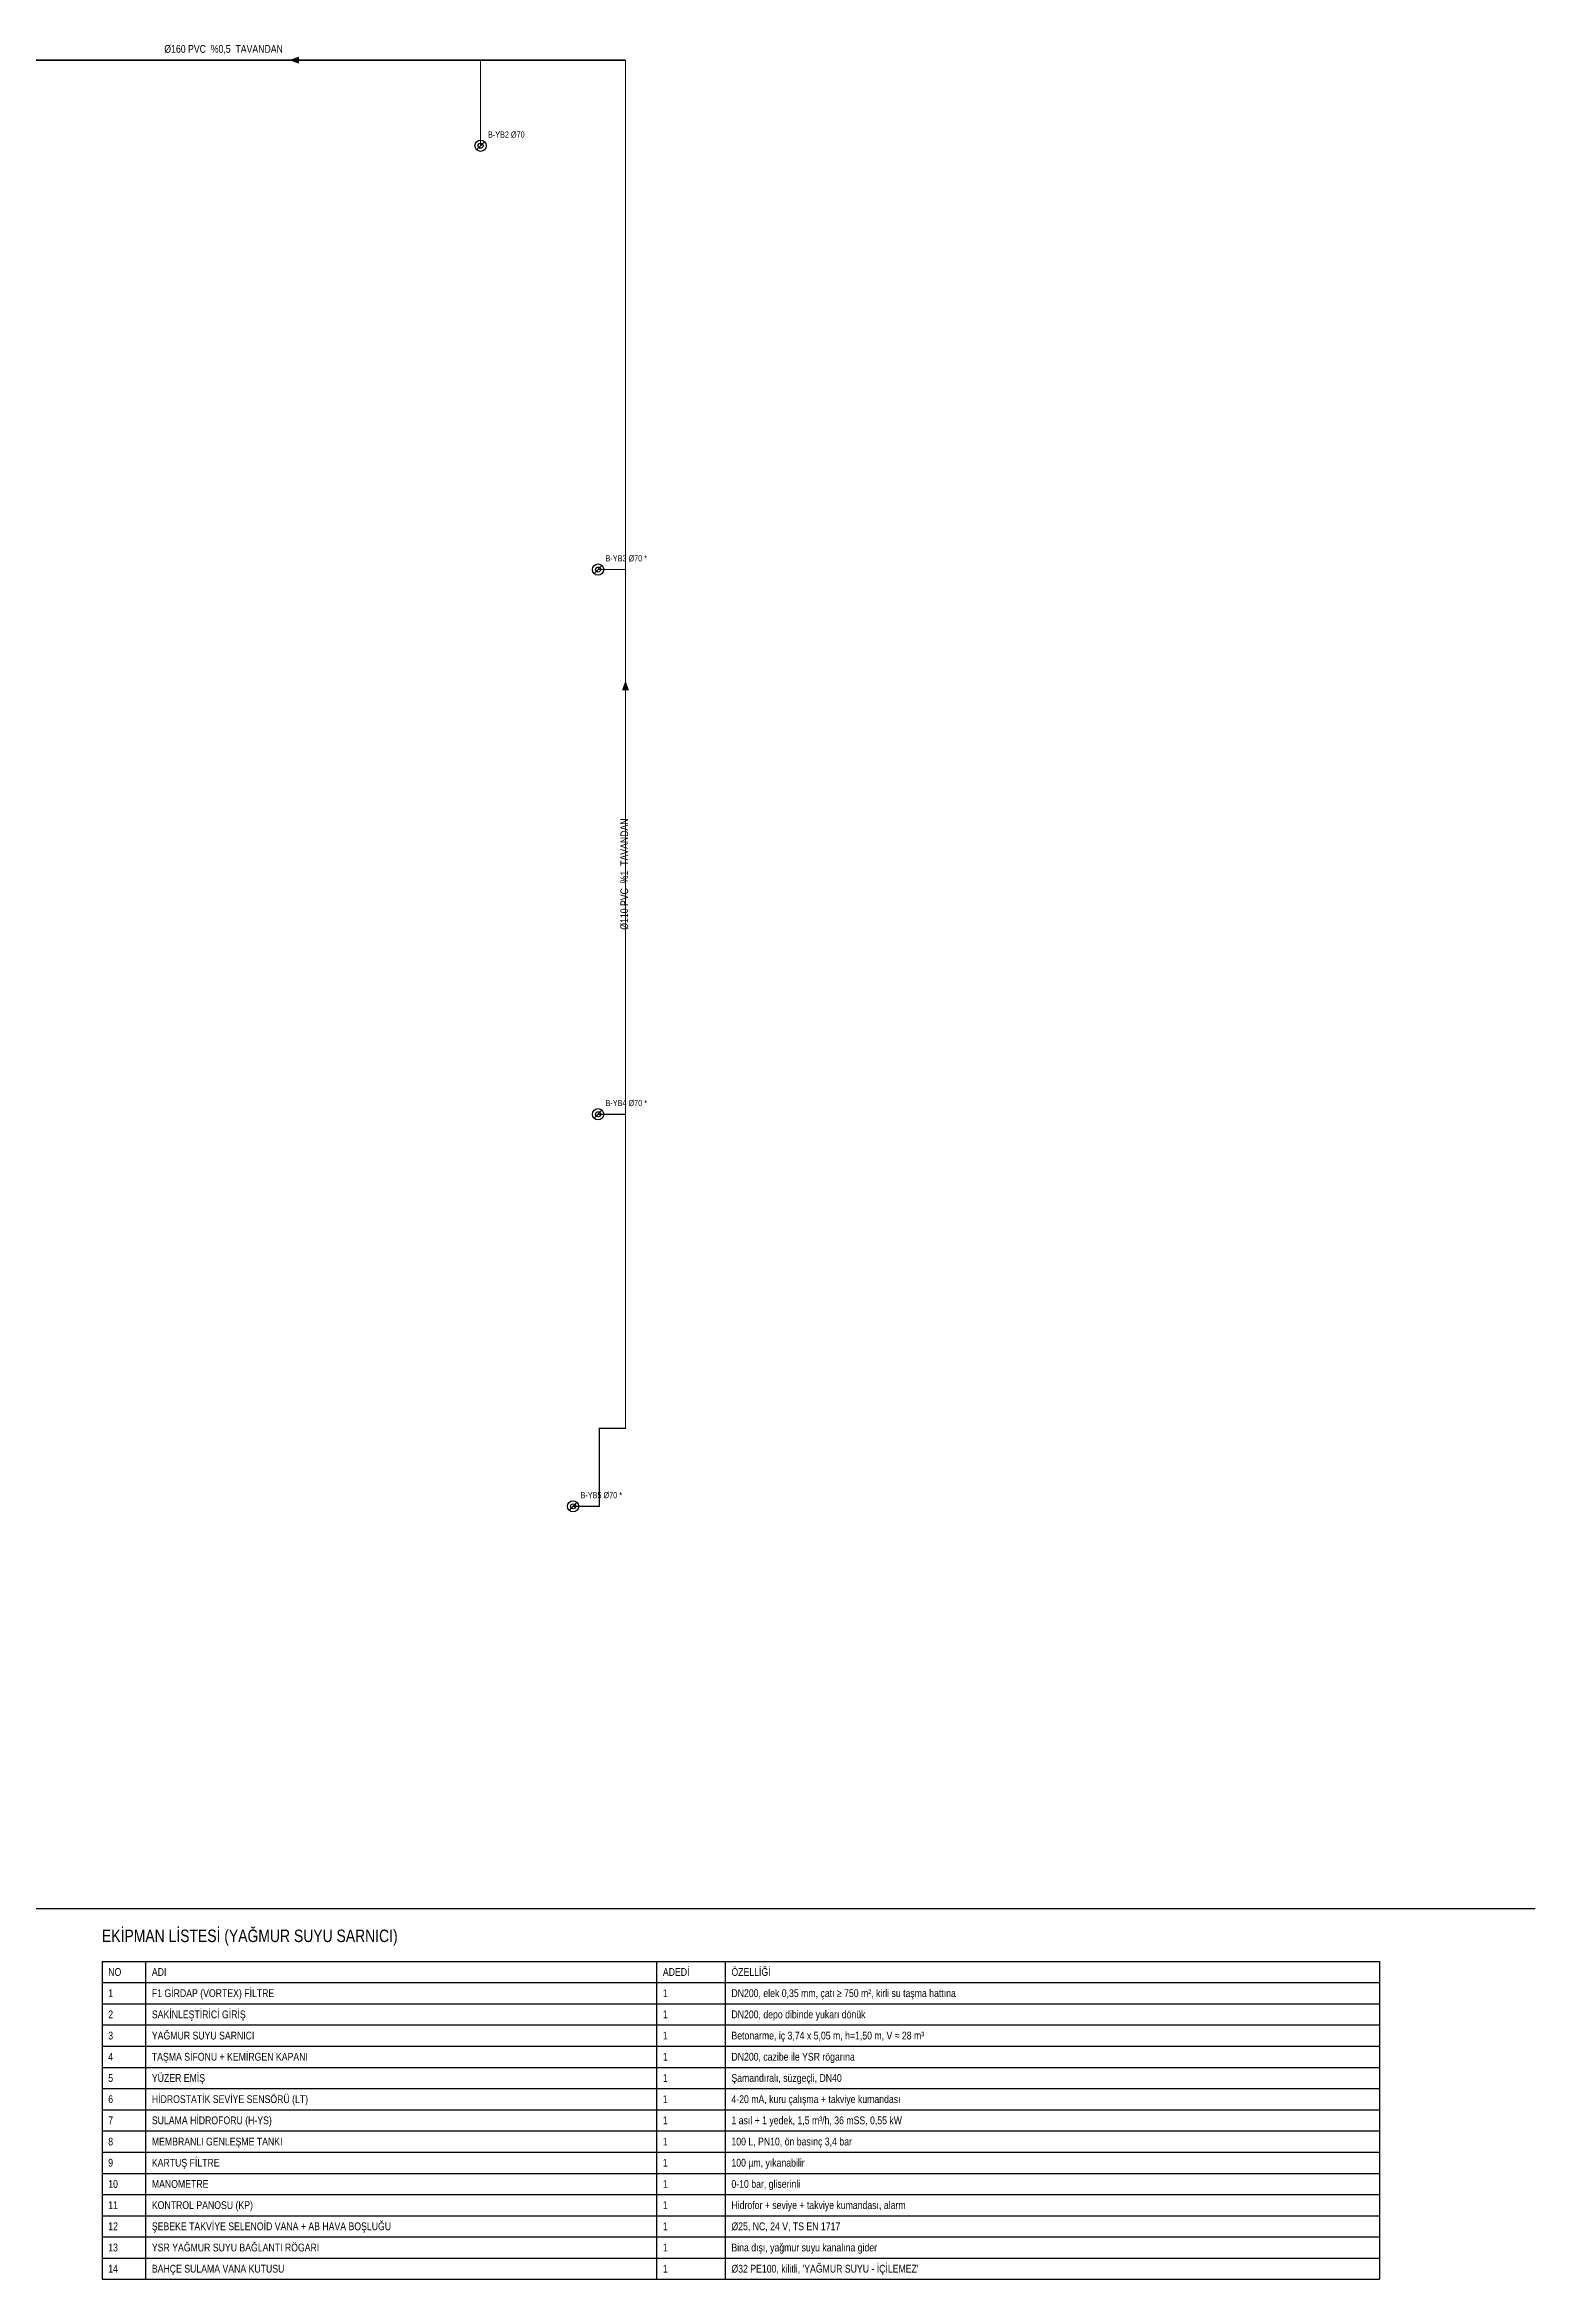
# Model space of a CAD drawing. Header units: centimetres. Extents: x 246100 to 307233, y -492177 to -487861.
# Drawn here: x 249508 to 251900, y -491565 to -487980 of the extents above; entities that cross this region are included whole.
import ezdxf
from ezdxf.enums import TextEntityAlignment as Align

# ---------------------------------------------------------------- set-up
doc = ezdxf.new("R2010")
doc.units = ezdxf.units.CM
for name, color, linetype in [('MTY-YAGMUR-BORUSU', 4, 'Continuous'), ('MTY-YAGMUR-BORUSU-CAP', 4, 'Continuous'), ('YS-TABLO', 7, 'Continuous'), ('YS-YAZI', 7, 'Continuous')]:
    doc.layers.add(name, color=color, linetype=linetype)
doc.styles.add('ROTAS', font='arial.ttf')

msp = doc.modelspace()

# ---------------------------------------------------------------- linework, layer by layer
at = {"layer": 'MTY-YAGMUR-BORUSU'}
for p, q in [((250201.1, -488148.7), (250213.7, -488136.1)), ((250389.7, -488828.5), (250402.3, -488815.9)), ((250389.7, -489702.3), (250402.3, -489689.7)), ((250349.6, -490331.3), (250362.2, -490318.7))]:
    msp.add_line(p, q, dxfattribs=at)
for points, const_width in [([(250440, -488005), (248500, -488005)], 3), ([(250207.4, -488142.4), (250207.4, -488005)], 2), ([(250355.9, -490325), (250398, -490325), (250398, -490200), (250440, -490200), (250440, -488005)], 2), ([(250396, -488822.2), (250440, -488822.2)], 2), ([(250396, -489696), (250440, -489696)], 2)]:
    msp.add_lwpolyline(points, dxfattribs=dict(at, const_width=const_width))
for centre, radius in [((250207.4, -488142.4), 9), ((250207.4, -488142.4), 4.05), ((250396, -488822.2), 9), ((250396, -488822.2), 4.05), ((250396, -489696), 9), ((250396, -489696), 4.05), ((250355.9, -490325), 9), ((250355.9, -490325), 4.05)]:
    msp.add_circle(centre, radius, dxfattribs=at)
for points in [[(249900, -488005), (249916, -487999.4), (249916, -488010.6)], [(250440, -489000), (250445.6, -489016), (250434.4, -489016)]]:
    msp.add_solid(points, dxfattribs=at)
at = {"layer": 'YS-TABLO'}
for p, q in [((249600, -491055), (251650, -491055)), ((249600, -491055), (249600, -491565)), ((249670, -491055), (249670, -491565)), ((250490, -491055), (250490, -491565)), ((250600, -491055), (250600, -491565)), ((251650, -491055), (251650, -491565)), ((249600, -491089), (251650, -491089)), ((249600, -491123), (251650, -491123)), ((249600, -491157), (251650, -491157)), ((249600, -491191), (251650, -491191)), ((249600, -491225), (251650, -491225)), ((249600, -491259), (251650, -491259)), ((249600, -491293), (251650, -491293)), ((249600, -491327), (251650, -491327)), ((249600, -491361), (251650, -491361)), ((249600, -491395), (251650, -491395)), ((249600, -491429), (251650, -491429)), ((249600, -491463), (251650, -491463)), ((249600, -491497), (251650, -491497)), ((249600, -491531), (251650, -491531)), ((249600, -491565), (251650, -491565))]:
    msp.add_line(p, q, dxfattribs=at)
at = {"layer": 'YS-YAZI'}
msp.add_line((246100, -490970), (251900, -490970), dxfattribs=at)

# ---------------------------------------------------------------- texts
at = {"layer": 'MTY-YAGMUR-BORUSU', "style": 'ROTAS', "width": 0.8}
for s, p in [('B-YB2 %%C70', (250219.4, -488132.4)), ('B-YB3 %%C70 *', (250408, -488812.2)), ('B-YB4 %%C70 *', (250408, -489686)), ('B-YB5 %%C70 *', (250367.9, -490315))]:
    msp.add_text(s, height=10, dxfattribs=at).set_placement(p, align=Align.BOTTOM_LEFT)
at = {"layer": 'MTY-YAGMUR-BORUSU-CAP', "style": 'ROTAS', "width": 0.8}
msp.add_text('%%C160 PVC  %0,5  TAVANDAN', height=12.5, dxfattribs=at).set_placement((249700, -487997), align=Align.BOTTOM_LEFT)
msp.add_text('%%C110 PVC  %1  TAVANDAN', height=12.5, rotation=90, dxfattribs=at).set_placement((250448, -489400), align=Align.BOTTOM_LEFT)
at = {"layer": 'YS-TABLO', "style": 'ROTAS', "width": 0.8}
for s, p in [('NO', (249610, -491072)), ('ADI', (249680, -491072)), ('ADEDİ', (250500, -491072)), ('ÖZELLİĞİ', (250610, -491072)), ('1', (249610, -491106)), ('F1 GİRDAP (VORTEX) FİLTRE', (249680, -491106)), ('1', (250500, -491106)), ('DN200, elek 0,35 mm, çatı ≥ 750 m², kirli su taşma hattına', (250610, -491106)), ('2', (249610, -491140)), ('SAKİNLEŞTİRİCİ GİRİŞ', (249680, -491140)), ('1', (250500, -491140)), ('DN200, depo dibinde yukarı dönük', (250610, -491140)), ('3', (249610, -491174)), ('YAĞMUR SUYU SARNICI', (249680, -491174)), ('1', (250500, -491174)), ('Betonarme, iç 3,74 x 5,05 m, h=1,50 m, V ≈ 28 m³', (250610, -491174)), ('4', (249610, -491208)), ('TAŞMA SİFONU + KEMİRGEN KAPANI', (249680, -491208)), ('1', (250500, -491208)), ('DN200, cazibe ile YSR rögarına', (250610, -491208)), ('5', (249610, -491242)), ('YÜZER EMİŞ', (249680, -491242)), ('1', (250500, -491242)), ('Şamandıralı, süzgeçli, DN40', (250610, -491242)), ('6', (249610, -491276)), ('HİDROSTATİK SEVİYE SENSÖRÜ (LT)', (249680, -491276)), ('1', (250500, -491276)), ('4-20 mA, kuru çalışma + takviye kumandası', (250610, -491276)), ('7', (249610, -491310)), ('SULAMA HİDROFORU (H-YS)', (249680, -491310)), ('1', (250500, -491310)), ('1 asıl + 1 yedek, 1,5 m³/h, 36 mSS, 0,55 kW', (250610, -491310)), ('8', (249610, -491344)), ('MEMBRANLI GENLEŞME TANKI', (249680, -491344)), ('1', (250500, -491344)), ('100 L, PN10, ön basınç 3,4 bar', (250610, -491344)), ('9', (249610, -491378)), ('KARTUŞ FİLTRE', (249680, -491378)), ('1', (250500, -491378)), ('100 µm, yıkanabilir', (250610, -491378)), ('10', (249610, -491412)), ('MANOMETRE', (249680, -491412)), ('1', (250500, -491412)), ('0-10 bar, gliserinli', (250610, -491412)), ('11', (249610, -491446)), ('KONTROL PANOSU (KP)', (249680, -491446)), ('1', (250500, -491446)), ('Hidrofor + seviye + takviye kumandası, alarm', (250610, -491446)), ('12', (249610, -491480)), ('YSR YAĞMUR SUYU BAĞLANTI RÖGARI', (249680, -491514)), ('ŞEBEKE TAKVİYE SELENOİD VANA + AB HAVA BOŞLUĞU', (249680, -491480)), ('1', (250500, -491480)), ('Ø25, NC, 24 V, TS EN 1717', (250610, -491480)), ('13', (249610, -491514)), ('BAHÇE SULAMA VANA KUTUSU', (249680, -491548)), ('1', (250500, -491514)), ("Ø32 PE100, kilitli, 'YAĞMUR SUYU - İÇİLEMEZ'", (250610, -491548)), ('Bina dışı, yağmur suyu kanalına gider', (250610, -491514)), ('14', (249610, -491548)), ('1', (250500, -491548))]:
    msp.add_text(s, height=12.5, dxfattribs=at).set_placement(p, align=Align.MIDDLE_LEFT)
at = {"layer": 'YS-YAZI', "style": 'ROTAS', "width": 0.8}
msp.add_text('EKİPMAN LİSTESİ (YAĞMUR SUYU SARNICI)', height=20, dxfattribs=at).set_placement((249600, -491030), align=Align.BOTTOM_LEFT)

doc.saveas('drawing.dxf')
